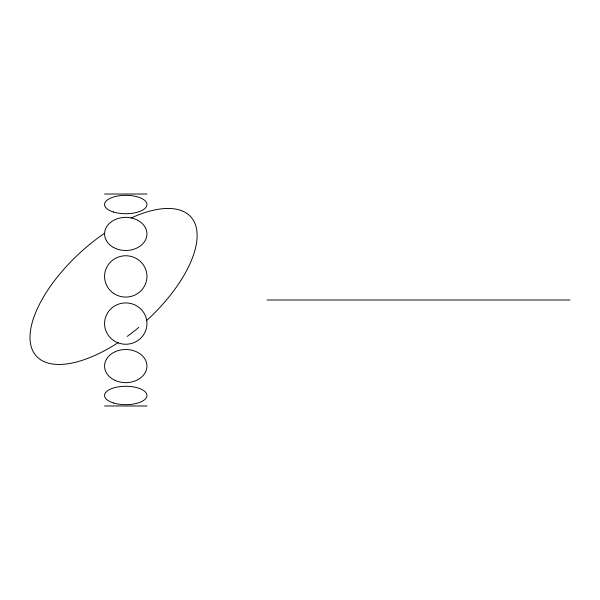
<?xml version="1.0" encoding="UTF-8"?>
<svg xmlns="http://www.w3.org/2000/svg" width="600" height="600" viewBox="0 0 600 600"><rect width="100%" height="100%" fill="white"/><g stroke="black" fill="none" stroke-linecap="round" stroke-linejoin="round"><path stroke-width="0.9" d="M104.558 194.025L146.947 194.025M267.112 300L570 300M104.558 405.975L146.947 405.975M131.032 218.032A103.98 47.483 -42 0 1 196.733 230.032A103.98 47.483 -42 0 1 146.505 320.678M138.817 327.382A103.98 47.483 -42 0 1 127.222 336.413M118.335 342.525A103.98 47.483 -42 0 1 30.293 342.15A103.98 47.483 -42 0 1 104.333 233.362M113.55 212.032A21.195 9.195 0 0 0 146.865 205.343A21.195 9.195 0 0 0 116.85 196.17A21.195 9.195 0 0 0 113.55 212.032M113.55 247.47A21.195 16.575 0 0 0 146.865 235.41A21.195 16.575 0 0 0 116.85 218.888A21.195 16.575 0 0 0 113.55 247.47M113.55 293.31A21.195 20.663 0 0 0 146.865 278.272A21.195 20.663 0 0 0 116.85 257.663A21.195 20.663 0 0 0 113.55 293.31M113.55 340.478A21.195 20.663 0 0 0 146.865 325.44A21.195 20.663 0 0 0 116.85 304.83A21.195 20.663 0 0 0 113.55 340.478M115.155 380.43A21.195 16.575 0 0 0 146.947 366.075A21.195 16.575 0 0 0 115.155 351.728A21.195 16.575 0 0 0 115.155 380.43M113.55 403.005A21.195 9.195 0 0 0 146.865 396.308A21.195 9.195 0 0 0 116.85 387.135A21.195 9.195 0 0 0 113.55 403.005"/></g></svg>
